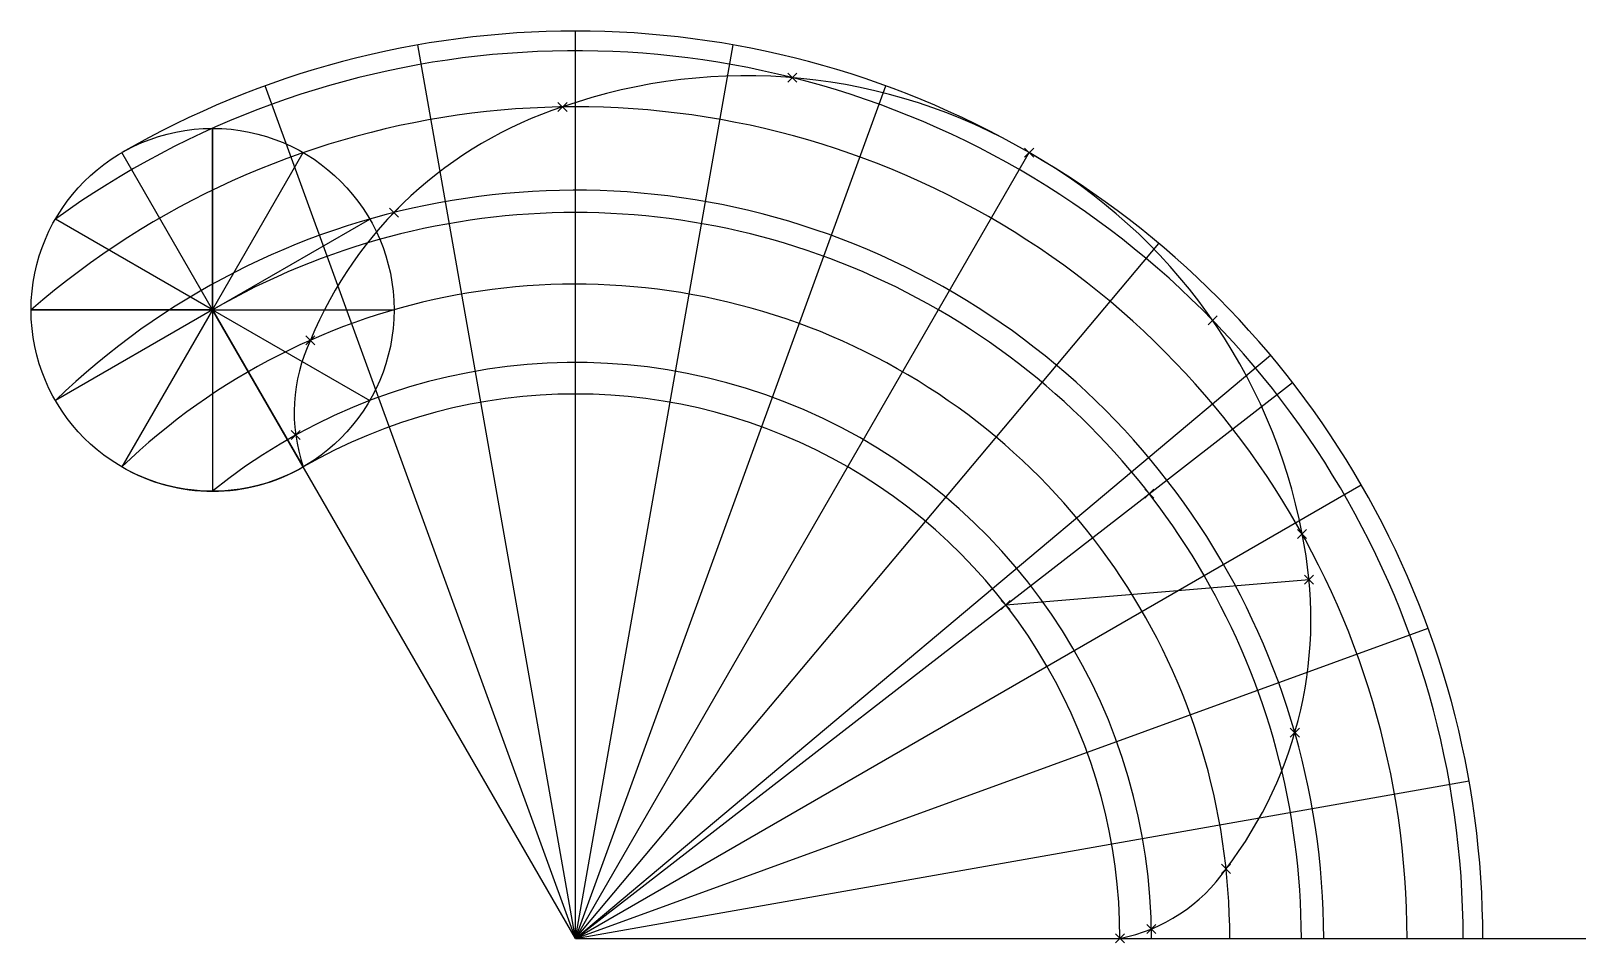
# Model space of a CAD drawing. Header units: millimetres. Extents: x 1850 to 5210, y 1386 to 2391.
# Drawn here: x 1850 to 3563, y 1386 to 2391 of the extents above; entities that cross this region are included whole.
import ezdxf

# ---------------------------------------------------------------- set-up
doc = ezdxf.new("R2010")
doc.units = ezdxf.units.MM
doc.header["$PDMODE"] = 3
doc.header["$PDSIZE"] = 5

msp = doc.modelspace()

# ---------------------------------------------------------------- linework, layer by layer
for p, q in [((2449.8, 1391.429), (2449.8, 2391.429)), ((2449.8, 1391.429), (2276.152, 2376.237)), ((2449.8, 1391.429), (2623.449, 2376.237)), ((2449.8, 1391.429), (2107.78, 2331.122)), ((2449.8, 1391.429), (2791.82, 2331.122)), ((2049.8, 2084.249), (2049.8, 2284.249)), ((2049.8, 2284.249), (2049.8, 1884.249)), ((2049.8, 2084.249), (1949.8, 2257.455)), ((2049.8, 2084.249), (2149.8, 2257.455)), ((2449.8, 1391.429), (2949.8, 2257.455)), ((2049.8, 2084.249), (1876.595, 2184.249)), ((2049.8, 2084.249), (2223.005, 2184.249)), ((2449.8, 1391.429), (3092.588, 2157.474)), ((2049.8, 2084.249), (1849.8, 2084.249)), ((1849.8, 2084.249), (2249.8, 2084.249)), ((2049.8, 2084.249), (1876.595, 1984.249)), ((2049.8, 2084.249), (1949.8, 1911.044)), ((2449.8, 1391.429), (2049.8, 2084.249)), ((2049.8, 2084.249), (2223.005, 1984.249)), ((2049.8, 2084.249), (2149.8, 1911.044)), ((2449.8, 1391.429), (3215.845, 2034.217)), ((3082.112, 1881.513), (3240.189, 2004.034)), ((2449.8, 1391.429), (3315.826, 1891.429)), ((2449.8, 1391.429), (3082.112, 1881.513)), ((2924.034, 1758.992), (3258.286, 1786.842)), ((2449.8, 1391.429), (3389.493, 1733.449)), ((2449.8, 1391.429), (3434.608, 1565.077)), ((2449.8, 1391.429), (3449.8, 1391.429)), ((2449.8, 1391.429), (3563.395, 1391.429))]:
    msp.add_line(p, q)
msp.add_circle((2049.8, 2084.249), 200)
for centre, radius, start, end in [((2449.8, 1391.429), 1000, 0, 120), ((2449.8, 1391.429), 978.329, 0, 125.866739), ((2638.254, 1727.282), 614.934, 59.560106, 109.250551), ((2449.8, 1391.429), 916.515, 0, 130.893395), ((2576.012, 1877.335), 452.846, 108.075204, 157.488165), ((2646.431, 1722.561), 614.934, 10.749449, 60.439894), ((2449.8, 1391.429), 824.621, 0, 134.036243), ((2449.8, 1391.429), 800, 0, 120), ((2449.8, 1391.429), 721.11, 0, 133.897886), ((2325.133, 1971.22), 185.372, 154.605228, 198.942747), ((2449.8, 1391.429), 634.722, 0, 129.064678), ((2449.8, 1391.429), 600, 0, 120), ((2049.8, 2084.249), 200, 240, 300), ((2807.501, 1743.685), 452.846, 322.511832, 11.924796), ((3014.248, 1573.36), 185.372, 281.057253, 325.394772)]:
    msp.add_arc(centre, radius, start, end)
for p in [(2688.687, 2340.145), (2435.51, 2307.833), (2949.8, 2257.455), (2249.8, 2191.429), (3151.969, 2072.669), (2157.673, 2050.718), (2141.455, 1946.222), (3082.112, 1881.513), (3250.574, 1837.255), (3258.286, 1786.842), (2924.034, 1758.992), (3242.621, 1618.224), (3166.825, 1468.084), (3084.438, 1401.79), (3049.8, 1391.429)]:
    msp.add_point(p)

doc.saveas('drawing.dxf')
